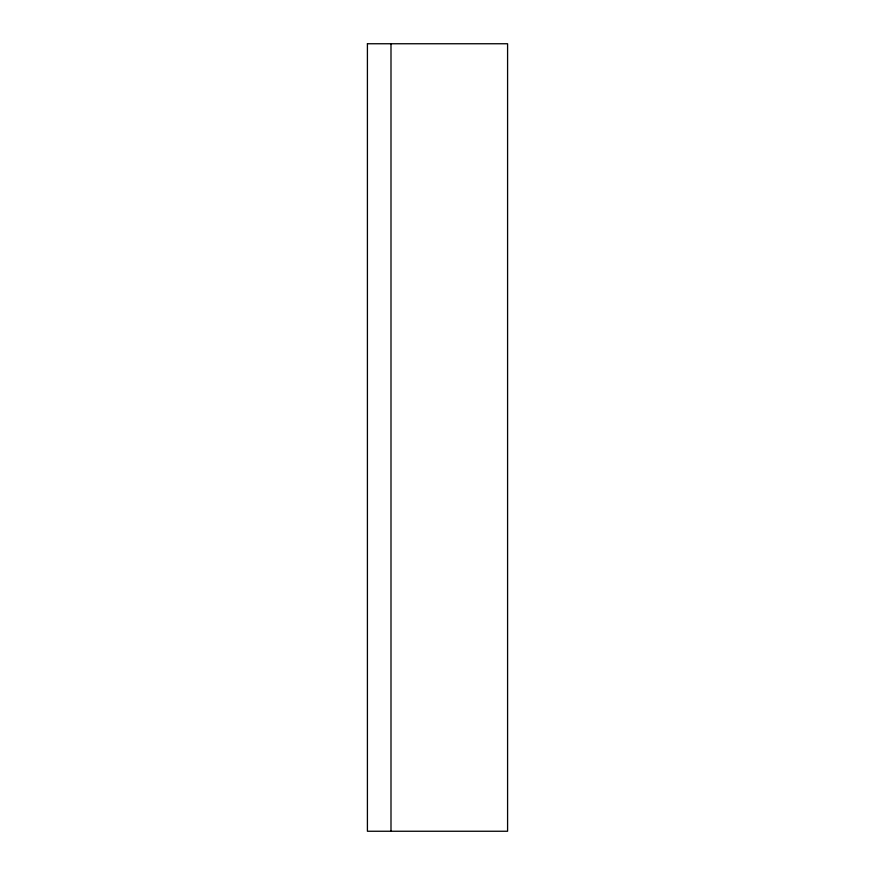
<?xml version="1.0" encoding="UTF-8"?>
<svg xmlns="http://www.w3.org/2000/svg" width="875" height="875" viewBox="0 0 875 875"><rect width="100%" height="100%" fill="white"/><g stroke="black" fill="none" stroke-linecap="round" stroke-linejoin="round"><path stroke-width="1.31" d="M390.994 831.25L390.994 43.75M367.413 43.75L367.413 831.25L507.587 831.25L507.587 43.75L367.413 43.75"/></g></svg>
